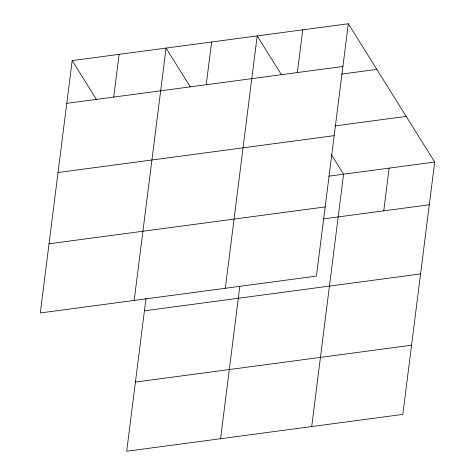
<?xml version="1.0" encoding="UTF-8"?>
<svg xmlns="http://www.w3.org/2000/svg" width="475" height="475" viewBox="0 0 475 475"><rect width="100%" height="100%" fill="white"/><g stroke="black" fill="none" stroke-linecap="round" stroke-linejoin="round"><path stroke-width="0.71" d="M72.176 60.604L40.298 312.96L316.433 276.106L348.312 23.75L72.176 60.604L96.449 99.459M113.721 97.072L119.118 54.34M134.182 300.432L166.06 48.076L190.333 86.925M146.009 298.288L126.688 451.25L402.824 414.396L434.702 162.04L348.312 23.75M206.227 84.722L211.624 41.996M225.31 288.266L257.189 35.91L281.461 74.765M220.572 438.722L239.804 286.496M297.35 72.562L302.753 29.83M311.701 426.556L343.579 174.2L331.253 154.47M383.741 210.852L389.144 168.12M66.779 103.336L342.914 66.482M341.549 74.094L376.823 69.386M334.911 125.917L406.196 116.405M58.039 172.514L334.174 135.654M328.884 176.166L434.702 162.04M49.032 243.782L325.173 206.928M323.481 218.892L429.305 204.773M144.43 310.798L420.565 273.944M135.428 382.072L411.564 345.218"/></g></svg>
